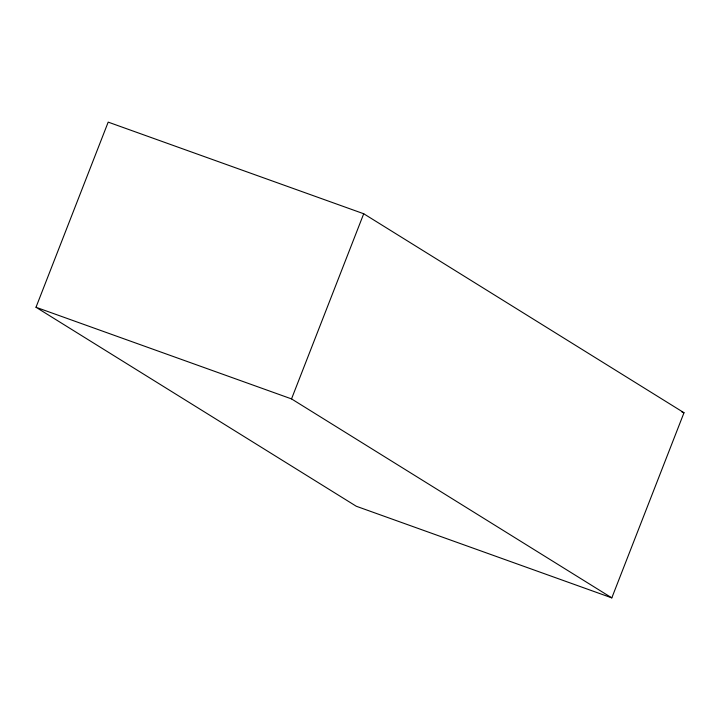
<?xml version="1.0" encoding="UTF-8"?>
<svg xmlns="http://www.w3.org/2000/svg" width="720" height="720" viewBox="0 0 720 720"><rect width="100%" height="100%" fill="white"/><g stroke="black" fill="none" stroke-linecap="round" stroke-linejoin="round"><path stroke-width="1.08" d="M36 307.269L108.189 122.121L363.717 213.75L684 412.731L611.811 597.879L356.283 506.25L36 307.269L291.528 398.907L611.811 597.879M291.528 398.907L363.717 213.75M681.885 411.975L684 412.731"/></g></svg>
